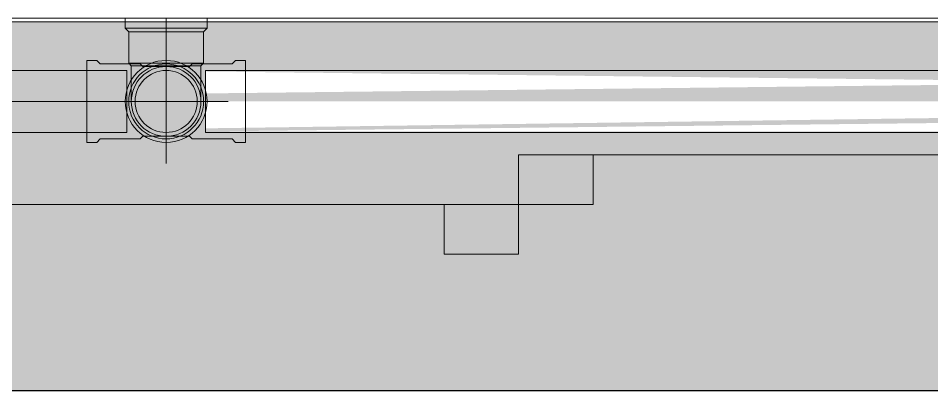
# Model space of a CAD drawing. Header units: metres. Extents: x 149 to 429, y -3 to 162.
# Drawn here: x 366.5614 to 366.9295, y 80.4457 to 80.5957 of the extents above; entities that cross this region are included whole.
import ezdxf

# ---------------------------------------------------------------- set-up
doc = ezdxf.new("R2010")
doc.units = ezdxf.units.M
doc.linetypes.add('IMPORT-Dashed _3_', pattern=[0.75, 0.5, -0.25])
doc.layers.add('1053_ARQ_BASE_MATADOURO_dwg', color=7, linetype='Continuous', lineweight=5, true_color=0x767676)
for name, color, linetype, lineweight in [('A-PAREDE', 7, 'Continuous', 30), ('A-WALL', 7, 'Continuous', 9), ('A_PROJEÇÃO', 7, 'IMPORT-Dashed _3_', 5), ('P-PIPE', 7, 'Continuous', 5), ('P-PIPE-CNTR', 7, 'Continuous', 5)]:
    doc.layers.add(name, color=color, linetype=linetype, lineweight=lineweight)

# ---------------------------------------------------------------- blocks, each defined once
blk = doc.blocks.new('Joelho 45_90 - Agua Fria_Soldavel - MEP - Tigre - Standard-3523191-TÉRREO 1_20 - Dependente 2')
at = {"layer": 'P-PIPE'}
for p, q in [((163.03357, 80.5957), (163.03357, 80.5917)), ((163.05007, 80.5957), (163.03357, 80.5957)), ((163.03757, 80.5957), (163.06257, 80.5957)), ((163.03757, 80.5957), (163.06257, 80.5957)), ((163.06657, 80.5957), (163.05007, 80.5957)), ((163.06657, 80.5917), (163.06657, 80.5957)), ((163.03357, 80.5917), (163.03497, 80.5903)), ((163.03357, 80.5917), (163.05007, 80.5917)), ((163.05007, 80.5917), (163.06657, 80.5917)), ((163.06517, 80.5903), (163.06657, 80.5917)), ((163.03497, 80.5903), (163.03497, 80.5776)), ((163.03497, 80.5903), (163.05007, 80.5903)), ((163.05007, 80.5903), (163.06517, 80.5903)), ((163.06517, 80.5776), (163.06517, 80.5903)), ((163.03497, 80.5776), (163.03603, 80.5765)), ((163.05007, 80.5776), (163.03497, 80.5776)), ((163.03497, 80.5776), (163.05007, 80.5776)), ((163.03603, 80.5765), (163.05007, 80.5765)), ((163.05007, 80.5765), (163.03603, 80.5765)), ((163.06257, 80.5776), (163.03757, 80.5776)), ((163.06257, 80.5776), (163.03757, 80.5776)), ((163.06517, 80.5776), (163.05007, 80.5776)), ((163.05007, 80.5776), (163.06517, 80.5776)), ((163.05007, 80.5765), (163.06411, 80.5765)), ((163.06411, 80.5765), (163.05007, 80.5765)), ((163.06411, 80.5765), (163.06517, 80.5776))]:
    blk.add_line(p, q, dxfattribs=at)
at = {"layer": 'P-PIPE', "flags": 128}
for points in [[(163.03603, 80.5765), (163.03603, 80.57592), (163.03603, 80.57535), (163.03603, 80.57478), (163.03603, 80.57422), (163.03603, 80.57366), (163.03603, 80.5731), (163.03603, 80.57254), (163.03603, 80.572), (163.03603, 80.57146), (163.03603, 80.57093), (163.03603, 80.57041), (163.03603, 80.56989), (163.03603, 80.56939), (163.03603, 80.5689), (163.03603, 80.56842), (163.03603, 80.56796), (163.03603, 80.5675), (163.03603, 80.56707), (163.03603, 80.56664), (163.03603, 80.56624), (163.03603, 80.56585), (163.03603, 80.56547), (163.03603, 80.56512), (163.03603, 80.56478), (163.03603, 80.56446), (163.03603, 80.56416), (163.03603, 80.56388), (163.03603, 80.56362), (163.03603, 80.56339), (163.03603, 80.56317), (163.03603, 80.56297), (163.03603, 80.5628), (163.03603, 80.56264), (163.03603, 80.56251), (163.03603, 80.5624), (163.03603, 80.56232), (163.03603, 80.56226), (163.03603, 80.56221)], [(163.06411, 80.56221), (163.06411, 80.56224), (163.06411, 80.5623), (163.06411, 80.56238), (163.06411, 80.56248), (163.06411, 80.56261), (163.06411, 80.56275), (163.06411, 80.56292), (163.06411, 80.56311), (163.06411, 80.56333), (163.06411, 80.56356), (163.06411, 80.56381), (163.06411, 80.56409), (163.06411, 80.56438), (163.06411, 80.56469), (163.06411, 80.56503), (163.06411, 80.56538), (163.06411, 80.56575), (163.06411, 80.56613), (163.06411, 80.56653), (163.06411, 80.56695), (163.06411, 80.56738), (163.06411, 80.56783), (163.06411, 80.56829), (163.06411, 80.56877), (163.06411, 80.56926), (163.06411, 80.56976), (163.06411, 80.57027), (163.06411, 80.57079), (163.06411, 80.57131), (163.06411, 80.57185), (163.06411, 80.5724), (163.06411, 80.57295), (163.06411, 80.5735), (163.06411, 80.57407), (163.06411, 80.57463), (163.06411, 80.5752), (163.06411, 80.57577), (163.06411, 80.57634), (163.06411, 80.5765)]]:
    blk.add_lwpolyline(points, dxfattribs=at)
at = {"layer": 'P-PIPE'}
for radius, start, end in [(0.0165, 90, 270), (0.0165, 90, 270), (0.0151, 90, 270), (0.0151, 90, 270), (0.0151, 90, 270), (0.01404, 90, 270), (0.01404, 90, 270), (0.0165, 270, 90), (0.0165, 270, 90), (0.0151, 270, 90), (0.0151, 270, 90), (0.0151, 270, 90), (0.01404, 270, 90), (0.01404, 270, 90), (0.0125, 0, 180), (0.0125, 0, 180), (0.0125, 180, 0), (0.0125, 180, 0)]:
    blk.add_arc((163.05007, 80.5622), radius, start, end, dxfattribs=at)
blk = doc.blocks.new('1053_ARQ_BASE_MATADOURO_dwg_arq geral tgov-4039641-TÉRREO 1_20 - Dependente 2')
at = {"layer": 'A-PAREDE', "color": 253, "true_color": 0xaaaaaa}
blk.add_line((31.04823, -2.74034), (28.44823, -2.74034), dxfattribs=at)
at = {"layer": 'A_PROJEÇÃO', "color": 253, "true_color": 0xaaaaaa, "flags": 128}
for points in [[(30.17823, -2.64534), (30.14823, -2.64534), (30.14823, -2.66534), (30.17823, -2.66534)], [(30.61823, -2.64534), (30.61823, -2.66534), (30.58823, -2.66534), (30.58823, -2.64534), (30.17823, -2.64534), (30.17823, -2.66534), (30.58823, -2.66534), (30.58823, -2.64534)], [(29.67823, -2.66534), (29.67823, -2.68534), (29.70823, -2.68534), (29.70823, -2.66534), (30.11823, -2.66534), (30.11823, -2.68534), (29.70823, -2.68534), (29.70823, -2.66534)], [(30.11823, -2.66534), (30.14823, -2.66534), (30.14823, -2.68534), (30.11823, -2.68534)]]:
    blk.add_lwpolyline(points, close=True, dxfattribs=at)
blk = doc.blocks.new('1053_ARQ_BASE_MATADOURO_dwg-3625622-TÉRREO 1_20 - Dependente 2')
blk.add_blockref('1053_ARQ_BASE_MATADOURO_dwg_arq geral tgov-4039641-TÉRREO 1_20 - Dependente 2', (130.20979, 83.18603))

msp = doc.modelspace()

# ---------------------------------------------------------------- hatches: boundary and pattern name
at = {"layer": 'A-WALL', "true_color": 0xffd4aa, "transparency": 33554483}
h = msp.add_hatch(color=41, dxfattribs=at)
h.paths.add_polyline_path([(373.16306, 80.4457), (373.31306, 80.4457), (373.31306, 80.5942), (360.61456, 80.5942), (360.61456, 80.4457), (373.11306, 80.4457)])
h.paths.add_polyline_path([(361.57829, 80.54612), (361.57829, 80.57027), (362.26607, 80.55977), (362.26607, 80.54612), (361.63507, 80.54612)])
h.paths.add_polyline_path([(364.22964, 80.54612), (364.22964, 80.57027), (364.91678, 80.56143), (364.91306, 80.54612), (364.7146, 80.54612)])
h.paths.add_polyline_path([(363.52182, 80.54612), (363.41005, 80.55496), (363.41005, 80.57027), (364.09784, 80.56143), (364.09784, 80.54612), (363.55104, 80.54612)])
h.paths.add_polyline_path([(360.76306, 80.54612), (360.75934, 80.55496), (360.76306, 80.57027), (361.44649, 80.55882), (361.44649, 80.54612), (360.78306, 80.54612)])
h.paths.add_polyline_path([(369.59306, 80.55012), (369.471, 80.55896), (369.471, 80.57427), (369.96607, 80.56543), (369.96607, 80.55012), (369.61306, 80.55012)])
h.paths.add_polyline_path([(365.52082, 80.55012), (365.51005, 80.55896), (365.52082, 80.57427), (366.50512, 80.56543), (366.50512, 80.55012), (365.52369, 80.55012)])
h.paths.add_polyline_path([(368.69306, 80.55012), (368.5706, 80.55896), (368.5706, 80.57427), (369.3392, 80.56543), (369.3392, 80.55012), (368.71306, 80.55012)])
h.paths.add_polyline_path([(366.63692, 80.55012), (366.63692, 80.57427), (367.40716, 80.56543), (367.40716, 80.55012), (366.74434, 80.55012)])
h.paths.add_polyline_path([(368.02166, 80.55012), (367.82005, 80.55896), (367.82005, 80.57427), (368.4388, 80.56543), (368.4388, 80.55012)])
at = {"layer": 'P-PIPE', "true_color": 0x69503c}
for points in [[(367.383, 80.5622), (367.40716, 80.57302), (367.40164, 80.57426), (366.63692, 80.56543), (366.63692, 80.5622), (367.03377, 80.5622)], [(366.63692, 80.55012), (367.40716, 80.55896), (367.40716, 80.5622), (366.63692, 80.55137)]]:
    msp.add_hatch(color=27, dxfattribs=at).paths.add_polyline_path(points)

# ---------------------------------------------------------------- linework, layer by layer
at = {"layer": 'A-WALL', "color": 253, "true_color": 0xaaaaaa}
for p, q in [((367.66203, 80.5957), (365.06203, 80.5957)), ((367.66353, 80.5942), (365.06203, 80.5942))]:
    msp.add_line(p, q, dxfattribs=at)
at = {"layer": 'A-WALL', "color": 253, "true_color": 0xbbb2aa}
msp.add_line((360.61306, 80.4457), (373.31306, 80.4457), dxfattribs=at)
at = {"layer": 'P-PIPE'}
for p, q in [((366.59302, 80.5787), (366.58902, 80.5787)), ((366.58902, 80.5787), (366.58902, 80.5622)), ((366.59442, 80.5773), (366.59302, 80.5787)), ((366.61052, 80.5773), (366.59442, 80.5773)), ((366.60852, 80.5776), (366.63352, 80.5776)), ((366.61162, 80.57624), (366.61052, 80.5773)), ((366.62102, 80.57624), (366.61162, 80.57624)), ((366.63042, 80.57624), (366.62102, 80.57624)), ((366.63152, 80.5773), (366.63042, 80.57624)), ((366.64762, 80.5773), (366.63152, 80.5773)), ((366.64902, 80.5787), (366.64762, 80.5773)), ((366.65302, 80.5787), (366.64902, 80.5787)), ((366.65302, 80.5622), (366.65302, 80.5787)), ((366.60512, 80.5747), (366.53692, 80.5747)), ((366.58902, 80.5622), (366.58902, 80.5747)), ((366.60512, 80.5497), (366.60512, 80.5747)), ((366.60512, 80.5747), (366.60512, 80.5622)), ((366.63692, 80.5622), (366.63692, 80.5747)), ((367.40716, 80.5747), (366.63692, 80.5747)), ((366.63692, 80.5747), (366.63692, 80.5497)), ((366.65302, 80.5747), (366.65302, 80.5622)), ((366.58902, 80.5622), (366.58902, 80.5457)), ((366.58902, 80.5497), (366.58902, 80.5622)), ((366.60512, 80.5622), (366.60512, 80.5497)), ((366.63692, 80.5497), (366.63692, 80.5622)), ((366.65302, 80.5457), (366.65302, 80.5622)), ((366.65302, 80.5622), (366.65302, 80.5497)), ((366.53692, 80.5497), (366.60512, 80.5497)), ((366.59302, 80.5457), (366.59442, 80.5471)), ((366.59442, 80.5471), (366.61052, 80.5471)), ((366.61052, 80.5471), (366.61162, 80.54816)), ((366.61162, 80.54816), (366.62102, 80.54816)), ((366.62102, 80.54816), (366.63042, 80.54816)), ((366.63042, 80.54816), (366.63152, 80.5471)), ((366.63152, 80.5471), (366.64762, 80.5471)), ((366.63692, 80.5497), (367.40716, 80.5497)), ((366.64762, 80.5471), (366.64902, 80.5457)), ((366.58902, 80.5457), (366.59302, 80.5457)), ((366.64902, 80.5457), (366.65302, 80.5457))]:
    msp.add_line(p, q, dxfattribs=at)
for radius, start, end in [(0.0165, 0, 180), (0.0125, 90, 180), (0.0125, 90, 180), (0.0125, 0, 180), (0.0125, 0, 180), (0.0125, 0, 90), (0.0125, 0, 90), (0.0165, 180, 360), (0.0125, 180, 270), (0.0125, 180, 270), (0.0125, 180, 0), (0.0125, 180, 0), (0.0125, 270, 0), (0.0125, 270, 0)]:
    msp.add_arc((366.62102, 80.5622), radius, start, end, dxfattribs=at)
at = {"layer": 'P-PIPE-CNTR'}
for p, q in [((366.62102, 80.5776), (366.62102, 80.5957)), ((366.62102, 80.5372), (366.62102, 80.5872)), ((366.60512, 80.5622), (366.53692, 80.5622)), ((366.60512, 80.5622), (366.53692, 80.5622)), ((366.59602, 80.5622), (366.64602, 80.5622)), ((366.63692, 80.5622), (366.60512, 80.5622))]:
    msp.add_line(p, q, dxfattribs=at)

# ---------------------------------------------------------------- block references
at = {"layer": '1053_ARQ_BASE_MATADOURO_dwg', "color": 253, "true_color": 0xaaaaaa}
msp.add_blockref('1053_ARQ_BASE_MATADOURO_dwg-3625622-TÉRREO 1_20 - Dependente 2', (206.40504, 0), dxfattribs=at)
at = {"layer": 'P-PIPE'}
msp.add_blockref('Joelho 45_90 - Agua Fria_Soldavel - MEP - Tigre - Standard-3523191-TÉRREO 1_20 - Dependente 2', (203.57095, 0), dxfattribs=at)

doc.saveas('drawing.dxf')
